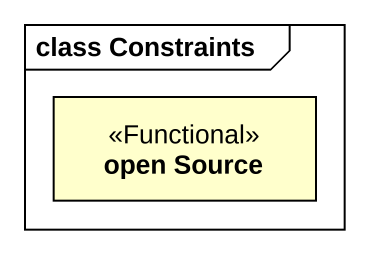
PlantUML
@startuml
mainframe class Constraints
hide circle
hide empty members
class "open Source" as open_Source <<Functional>>
@enduml
